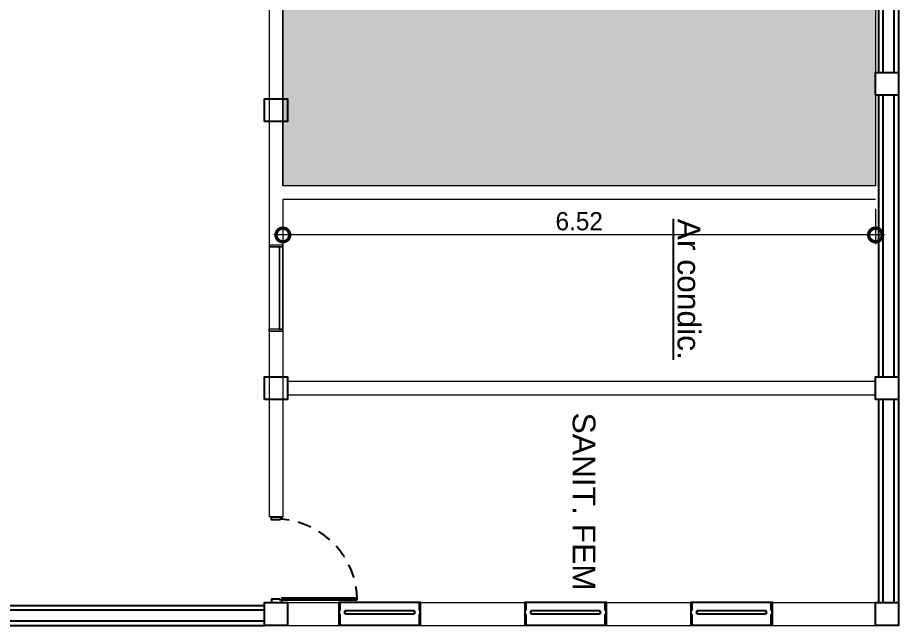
# Model space of a CAD drawing. Header units: metres. Extents: x 512 to 829, y -209 to 245.
# Drawn here: x 652.59 to 662.28, y -183.49 to -176.8 of the extents above; entities that cross this region are included whole.
import ezdxf

# ---------------------------------------------------------------- set-up
doc = ezdxf.new("R2010")
doc.units = ezdxf.units.M
doc.header["$LTSCALE"] = 0.508
doc.set_wipeout_variables(frame=1)
doc.header["$PDSIZE"] = -2
doc.linetypes.add('HIDDEN', pattern=[0.375, 0.25, -0.125])
doc.layers.get('0').update_dxf_attribs({"lineweight": 15})
doc.layers.get('DEFPOINTS').update_dxf_attribs({"lineweight": 15})
for name, color, linetype, lineweight in [('03', 3, 'Continuous', 15), ('MOBILIARIO', 252, 'Continuous', 18), ('None', 7, 'Continuous', 5), ('NãoImprimir', 7, 'Continuous', 5), ('Peitoris', 2, 'Continuous', 5), ('Telhado-Princ', 7, 'Continuous', 5), ('USO-Laboratorio de inf', 40, 'Continuous', 15)]:
    doc.layers.add(name, color=color, linetype=linetype, lineweight=lineweight)
for name, color, linetype in [('AR-TEXTOS', 2, 'Continuous'), ('ARQ-COR', 2, 'Continuous'), ('ARQ-CXO', 2, 'Continuous'), ('MB-ARQ-PORTA-PROJEÇÃO ABERTURA', 1, 'HIDDEN'), ('MB-ARQ-SANITÁRIO-PORTA', 2, 'Continuous'), ('PENA06', 6, 'Continuous')]:
    doc.layers.add(name, color=color, linetype=linetype)
doc.styles.add('R80 - 1_100', font='arial.ttf', dxfattribs={"height": 0.25})
doc.dimstyles.new('1_100', dxfattribs={"dimtxt": 0.2, "dimasz": 0.3, "dimexe": 0.1, "dimexo": 0.1, "dimgap": 0.05, "dimtad": 1, "dimzin": 4, "dimdsep": 46, "dimtxsty": 'Standard', "dimblk": 'DOTSMALL', "dimcen": 2.5, "dimdle": 0.1, "dimclrd": 170, "dimclre": 170, "dimclrt": 2, "dimazin": 0, "dimtfac": 1, "dimtix": 1, "dimtmove": 2, "dimatfit": 3, "dimldrblk": 'DOTSMALL', "dimfxl": 1, "dimlwd": -1, "dimlwe": -1, "dimarcsym": 0})

# ---------------------------------------------------------------- blocks, each defined once
blk = doc.blocks.new('Grupo-5230')
at = {"layer": 'None', "color": 7, "linetype": 'Continuous', "lineweight": 5}
for p, q in [((-0.47, 0.075), (-0.47, -0.075)), ((0.47, 0.075), (0.47, -0.075))]:
    blk.add_line(p, q, dxfattribs=at)
blk = doc.blocks.new('Grupo-5231')
at = {"layer": 'None', "color": 7, "linetype": 'Continuous', "lineweight": 5}
for points in [[(-0.47, 0.075), (-0.45, 0.075), (-0.45, -0.075), (-0.47, -0.075)], [(0.45, 0.075), (0.47, 0.075), (0.47, -0.075), (0.45, -0.075)]]:
    blk.add_lwpolyline(points, close=True, dxfattribs=at)
blk = doc.blocks.new('Grupo-5232')
at = {"layer": 'None', "color": 7, "linetype": 'Continuous', "lineweight": 5}
for p, q in [((-0.47, 0.075), (-0.45, 0.075)), ((-0.45, 0.075), (-0.45, -0.075)), ((0.47, 0.075), (0.45, 0.075)), ((0.45, 0.075), (0.45, -0.075)), ((-0.47, -0.075), (-0.45, -0.075)), ((0.47, -0.075), (0.45, -0.075))]:
    blk.add_line(p, q, dxfattribs=at)
at = {"layer": 'None', "color": 7}
for name in ['Grupo-5230', 'Grupo-5231']:
    blk.add_blockref(name, (0, 0), dxfattribs=at)
blk = doc.blocks.new('Grupo-5234')
at = {"layer": 'None', "color": 7, "linetype": 'Continuous', "lineweight": 5}
blk.add_lwpolyline([(-0.45, 0.075), (-0.45, 0.975), (-0.415, 0.975), (-0.415, 0.075)], close=True, dxfattribs=at)
blk = doc.blocks.new('Grupo-5235')
at = {"layer": 'None', "color": 7, "linetype": 'Continuous', "lineweight": 5}
for p, q in [((-0.45, 0.075), (-0.45, 0.975)), ((-0.45, 0.975), (-0.415, 0.975)), ((-0.415, 0.075), (-0.415, 0.975)), ((-0.45, 0.075), (-0.415, 0.075))]:
    blk.add_line(p, q, dxfattribs=at)
at = {"layer": 'None', "color": 7}
blk.add_blockref('Grupo-5234', (0, 0), dxfattribs=at)
blk = doc.blocks.new('Grupo-5236')
at = {"layer": 'Peitoris', "color": 7}
blk.add_blockref('Grupo-5235', (0, 0), dxfattribs=at)
blk = doc.blocks.new('Grupo-5237')
at = {"layer": 'None', "color": 7, "linetype": 'Continuous', "lineweight": 5}
for p, q in [((0.47, 0.075), (-0.47, 0.075)), ((0.47, -0.075), (-0.47, -0.075))]:
    blk.add_line(p, q, dxfattribs=at)
blk = doc.blocks.new('_DotSmall')
at = {"color": 0, "linetype": 'ByBlock', "const_width": 0.5}
blk.add_lwpolyline([(-0.0625, 0, 1), (0.0625, 0, 1)], format="xyb", close=True, dxfattribs=at)
blk = doc.blocks.new('*D7812')
at = {"layer": 'DEFPOINTS', "color": 0, "transparency": 16777216}
for p in [(655.5045, -178.807), (662.0245, -178.807), (655.5045, -179.1962)]:
    blk.add_point(p, dxfattribs=at)
at = {"layer": 'MOBILIARIO', "color": 170, "transparency": 16777216}
for p, q in [((655.5045, -178.907), (655.5045, -179.2962)), ((662.0245, -178.907), (662.0245, -179.2962)), ((662.1245, -179.1962), (655.4045, -179.1962))]:
    blk.add_line(p, q, dxfattribs=at)
at = {"layer": 'MOBILIARIO', "color": 170, "transparency": 16777216, "xscale": 0.3, "yscale": 0.3, "zscale": 0.3, "rotation": 180}
blk.add_blockref('_DotSmall', (655.5045, -179.1962), dxfattribs=at)
at = {"layer": 'MOBILIARIO', "color": 170, "transparency": 16777216, "xscale": 0.3, "yscale": 0.3, "zscale": 0.3}
blk.add_blockref('_DotSmall', (662.0245, -179.1962), dxfattribs=at)
at = {"layer": 'MOBILIARIO', "color": 2, "transparency": 16777216, "insert": (658.7645, -179.0462), "char_height": 0.2, "attachment_point": 5}
blk.add_mtext('6.52', dxfattribs=at)
blk = doc.blocks.new('PORTA BAN 60CM')
for points in [[(-0.024, 0.7996), (-0.042, 0.7996), (-0.042, 0.096), (-0.024, 0.096)], [(-0.776, 0.078), (-0.77, 0.078), (-0.77, 0), (-0.8, 0), (-0.8, 0.096), (-0.776, 0.096)], [(-0.03, 0.078), (-0.03, 0), (0, 0), (0, 0.096), (-0.024, 0.096), (-0.024, 0.078)]]:
    blk.add_lwpolyline(points, close=True)
at = {"layer": 'MB-ARQ-PORTA-PROJEÇÃO ABERTURA'}
blk.add_arc((-0.0143, 0.0356), 0.7641, 90.72837, 175.466, dxfattribs=at)

msp = doc.modelspace()

# ---------------------------------------------------------------- hatches: boundary and pattern name
at = {"layer": 'USO-Laboratorio de inf', "transparency": 33554483}
h = msp.add_hatch(color=256, dxfattribs=at)
h.dxf.hatch_style = 1
h.paths.add_polyline_path([(655.5045, -168.857), (662.0245, -168.857), (662.0245, -178.6561), (655.5045, -178.6561)])

# ---------------------------------------------------------------- linework, layer by layer
at = {"layer": '03'}
for p, q in [((655.3536, -169.8528), (655.3536, -179.3082)), ((655.5045, -169.8528), (655.5045, -178.6561)), ((662.0245, -178.6561), (655.5045, -178.6561)), ((655.5045, -178.807), (655.5045, -179.3082)), ((662.0245, -178.807), (655.5045, -178.807)), ((655.3536, -180.2537), (655.3536, -182.297)), ((655.5045, -180.2537), (655.5045, -182.297)), ((662.0245, -180.807), (655.5548, -180.807)), ((662.0245, -180.9578), (655.5548, -180.9578)), ((655.5045, -182.297), (655.3536, -182.297)), ((655.3787, -183.2412), (656.1163, -183.2412)), ((657.0216, -183.2412), (658.1617, -183.2412)), ((659.067, -183.2412), (659.9879, -183.2412)), ((660.8932, -183.2412), (662.0245, -183.2412)), ((655.5548, -183.4927), (656.1163, -183.4927)), ((657.0216, -183.4927), (658.1617, -183.4927)), ((659.067, -183.4927), (659.9879, -183.4927)), ((660.8932, -183.4927), (662.0245, -183.4927))]:
    msp.add_line(p, q, dxfattribs=at)
at = {"layer": '03', "extrusion": (0, 0, -1)}
for p, q in [((656.1163, -183.2412), (656.1163, -183.4927)), ((657.0216, -183.4927), (657.0216, -183.2412)), ((658.1617, -183.2412), (658.1617, -183.4927)), ((659.067, -183.4927), (659.067, -183.2412)), ((659.9879, -183.2412), (659.9879, -183.4927)), ((660.8932, -183.4927), (660.8932, -183.2412))]:
    msp.add_line(p, q, dxfattribs=at)
at = {"layer": 'ARQ-COR', "color": 2, "ltscale": 0.1}
for p, q in [((662.2274, -174.7414), (662.2274, -177.4071)), ((662.2759, -174.7414), (662.2759, -177.4071)), ((662.2274, -177.6585), (662.2274, -180.7567)), ((662.2759, -177.6585), (662.2759, -180.7567)), ((662.2274, -181.0081), (662.2274, -183.2412)), ((662.2759, -181.0081), (662.2759, -183.2412)), ((652.3679, -183.2745), (655.3033, -183.2745)), ((652.3679, -183.323), (655.3033, -183.323)), ((657.0216, -183.2412), (656.1163, -183.2412)), ((656.1355, -183.4927), (656.1355, -183.2412)), ((659.067, -183.2412), (658.1617, -183.2412)), ((658.1808, -183.4927), (658.1808, -183.2412)), ((660.8932, -183.2412), (659.9879, -183.2412)), ((660.007, -183.4927), (660.007, -183.2412)), ((657.0216, -183.4927), (656.1163, -183.4927)), ((659.067, -183.4927), (658.1617, -183.4927)), ((660.8932, -183.4927), (659.9879, -183.4927))]:
    msp.add_line(p, q, dxfattribs=at)
at = {"layer": 'ARQ-COR', "color": 2, "ltscale": 0.1, "extrusion": (0, 0, -1)}
for p, q in [((656.1355, -183.4927), (656.1355, -183.2412)), ((657.0025, -183.2412), (657.0025, -183.4927)), ((658.1808, -183.4927), (658.1808, -183.2412)), ((659.0478, -183.2412), (659.0478, -183.4927)), ((660.007, -183.4927), (660.007, -183.2412)), ((660.874, -183.2412), (660.874, -183.4927)), ((656.9514, -183.3319), (656.1866, -183.3319)), ((656.1866, -183.3319), (656.1866, -183.367)), ((656.1866, -183.367), (656.9514, -183.367)), ((656.9514, -183.367), (656.9514, -183.3319)), ((658.9967, -183.3319), (658.2319, -183.3319)), ((658.2319, -183.3319), (658.2319, -183.367)), ((658.2319, -183.367), (658.9967, -183.367)), ((658.9967, -183.367), (658.9967, -183.3319)), ((660.8229, -183.3319), (660.0581, -183.3319)), ((660.0581, -183.3319), (660.0581, -183.367)), ((660.0581, -183.367), (660.8229, -183.367)), ((660.8229, -183.367), (660.8229, -183.3319))]:
    msp.add_line(p, q, dxfattribs=at)
at = {"layer": 'ARQ-CXO', "color": 2, "ltscale": 0.1}
for p, q in [((662.0577, -174.7414), (662.0577, -177.4071)), ((662.1062, -174.7414), (662.1062, -177.4071)), ((662.0577, -177.6585), (662.0577, -180.7567)), ((662.1062, -177.6585), (662.1062, -180.7567)), ((662.0577, -181.0081), (662.0577, -183.2412)), ((662.1062, -181.0081), (662.1062, -183.2412)), ((652.3679, -183.4442), (655.3033, -183.4442)), ((652.3679, -183.4927), (655.3033, -183.4927))]:
    msp.add_line(p, q, dxfattribs=at)
at = {"layer": 'NãoImprimir', "linetype": 'Continuous'}
msp.add_point((662.1502, -180.7567), dxfattribs=at)
at = {"layer": 'PENA06'}
for points in [[(662.0245, -177.6585), (662.0245, -177.4071), (662.2759, -177.4071), (662.2759, -177.6585)], [(655.3033, -177.9486), (655.3033, -177.6971), (655.5548, -177.6971), (655.5548, -177.9486)], [(655.3033, -181.0081), (655.3033, -180.7567), (655.5548, -180.7567), (655.5548, -181.0081)], [(662.0245, -181.0081), (662.0245, -180.7567), (662.2759, -180.7567), (662.2759, -181.0081)], [(655.3033, -183.4927), (655.3033, -183.2412), (655.5548, -183.2412), (655.5548, -183.4927)], [(662.0245, -183.4927), (662.0245, -183.2412), (662.2759, -183.2412), (662.2759, -183.4927)]]:
    msp.add_lwpolyline(points, close=True, dxfattribs=at)
at = {"layer": 'USO-Laboratorio de inf', "transparency": 33554483}
msp.add_lwpolyline([(655.5045, -168.857), (662.0245, -168.857), (662.0245, -178.6561), (655.5045, -178.6561)], close=True, dxfattribs=at)

# ---------------------------------------------------------------- block references
at = {"layer": 'MB-ARQ-SANITÁRIO-PORTA', "xscale": 1.180702917382734, "yscale": 1.180702917382734, "zscale": 1.180702917382734, "rotation": 270}
msp.add_blockref('PORTA BAN 60CM', (655.3787, -183.2412), dxfattribs=at)
at = {"layer": 'None', "color": 7, "xscale": -1.005894640890275, "yscale": 1.005894640890275, "zscale": 1.005894640890275, "rotation": 270}
msp.add_blockref('Grupo-5232', (655.429, -179.7809), dxfattribs=at)
at = {"layer": 'None', "color": 7, "xscale": -1.005894640890275, "yscale": 1.005894640890275, "zscale": 1.005894640890275}
msp.add_blockref('Grupo-5236', (655.0518, -180.309), dxfattribs=at)
at = {"layer": 'Telhado-Princ', "color": 7, "xscale": -1.005894640890275, "yscale": 1.005894640890275, "zscale": 1.005894640890275, "rotation": 270}
msp.add_blockref('Grupo-5237', (655.429, -179.7809), dxfattribs=at)

# ---------------------------------------------------------------- texts
at = {"layer": 'AR-TEXTOS', "insert": (660.0968, -177.669), "char_height": 0.25, "attachment_point": 1, "rotation": 270, "style": 'R80 - 1_100'}
msp.add_mtext_dynamic_manual_height_columns('\\pi1.34875;{\\LAr condic.}', width=4.220012, gutter_width=1, heights=[0], dxfattribs=at)
at = {"layer": 'AR-TEXTOS', "insert": (658.943, -181.1512), "char_height": 0.25, "width": 2.072537, "attachment_point": 1, "rotation": 270, "style": 'R80 - 1_100'}
msp.add_mtext('SANIT. FEM', dxfattribs=at)

# ---------------------------------------------------------------- dimensions: what is measured, and where the dimension line sits
at = {"layer": 'MOBILIARIO'}
dim = msp.add_linear_dim(base=(655.5045, -179.1962), p1=(662.0245, -178.807), p2=(655.5045, -178.807), angle=180, dimstyle='1_100', dxfattribs=at)
dim.commit()
dim.dimension.update_dxf_attribs({"geometry": '*D7812', "text_midpoint": (658.7645, -179.0462)})

# ---------------------------------------------------------------- next in the draw order: wipeouts: each hides what was drawn before it
at = {"color": 2, "ltscale": 0.1}
for points in [[(656.1866, -183.3319), (656.1355, -183.3319), (656.1355, -183.367), (656.1866, -183.367)], [(657.0025, -183.3319), (656.9514, -183.3319), (656.9514, -183.367), (657.0025, -183.367)], [(658.2319, -183.3319), (658.1808, -183.3319), (658.1808, -183.367), (658.2319, -183.367)], [(659.0478, -183.3319), (658.9967, -183.3319), (658.9967, -183.367), (659.0478, -183.367)], [(660.0581, -183.3319), (660.007, -183.3319), (660.007, -183.367), (660.0581, -183.367)], [(660.874, -183.3319), (660.8229, -183.3319), (660.8229, -183.367), (660.874, -183.367)]]:
    msp.add_wipeout(points, dxfattribs=at).dxf.layer = 'ARQ-COR'

# ---------------------------------------------------------------- next in the draw order: linework, layer by layer
at = {"layer": 'ARQ-COR', "color": 2, "ltscale": 0.1}
for points in [[(656.1866, -183.367), (656.1866, -183.3319)], [(656.9514, -183.3319), (656.9514, -183.367)], [(658.2319, -183.367), (658.2319, -183.3319)], [(658.9967, -183.3319), (658.9967, -183.367)], [(660.0581, -183.367), (660.0581, -183.3319)], [(660.8229, -183.3319), (660.8229, -183.367)]]:
    msp.add_lwpolyline(points, dxfattribs=at)

doc.saveas('drawing.dxf')
